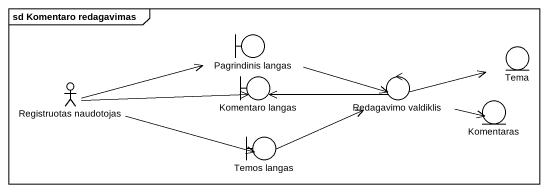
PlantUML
@startuml
mainframe sd Komentaro redagavimas
boundary "Pagrindinis langas" as Pagrindinis_langas
entity Tema
actor "Registruotas naudotojas" as Registruotas_naudotojas
boundary "Komentaro langas" as Komentaro_langas
control "Redagavimo valdiklis" as Redagavimo_valdiklis
entity Komentaras
boundary "Temos langas" as Temos_langas
Pagrindinis_langas -right-> Redagavimo_valdiklis
Registruotas_naudotojas -right-> Pagrindinis_langas
Registruotas_naudotojas -right-> Komentaro_langas
Registruotas_naudotojas -right-> Temos_langas
Redagavimo_valdiklis -right-> Tema
Redagavimo_valdiklis -left-> Komentaro_langas
Redagavimo_valdiklis -right-> Komentaras
Temos_langas -right-> Redagavimo_valdiklis
@enduml
